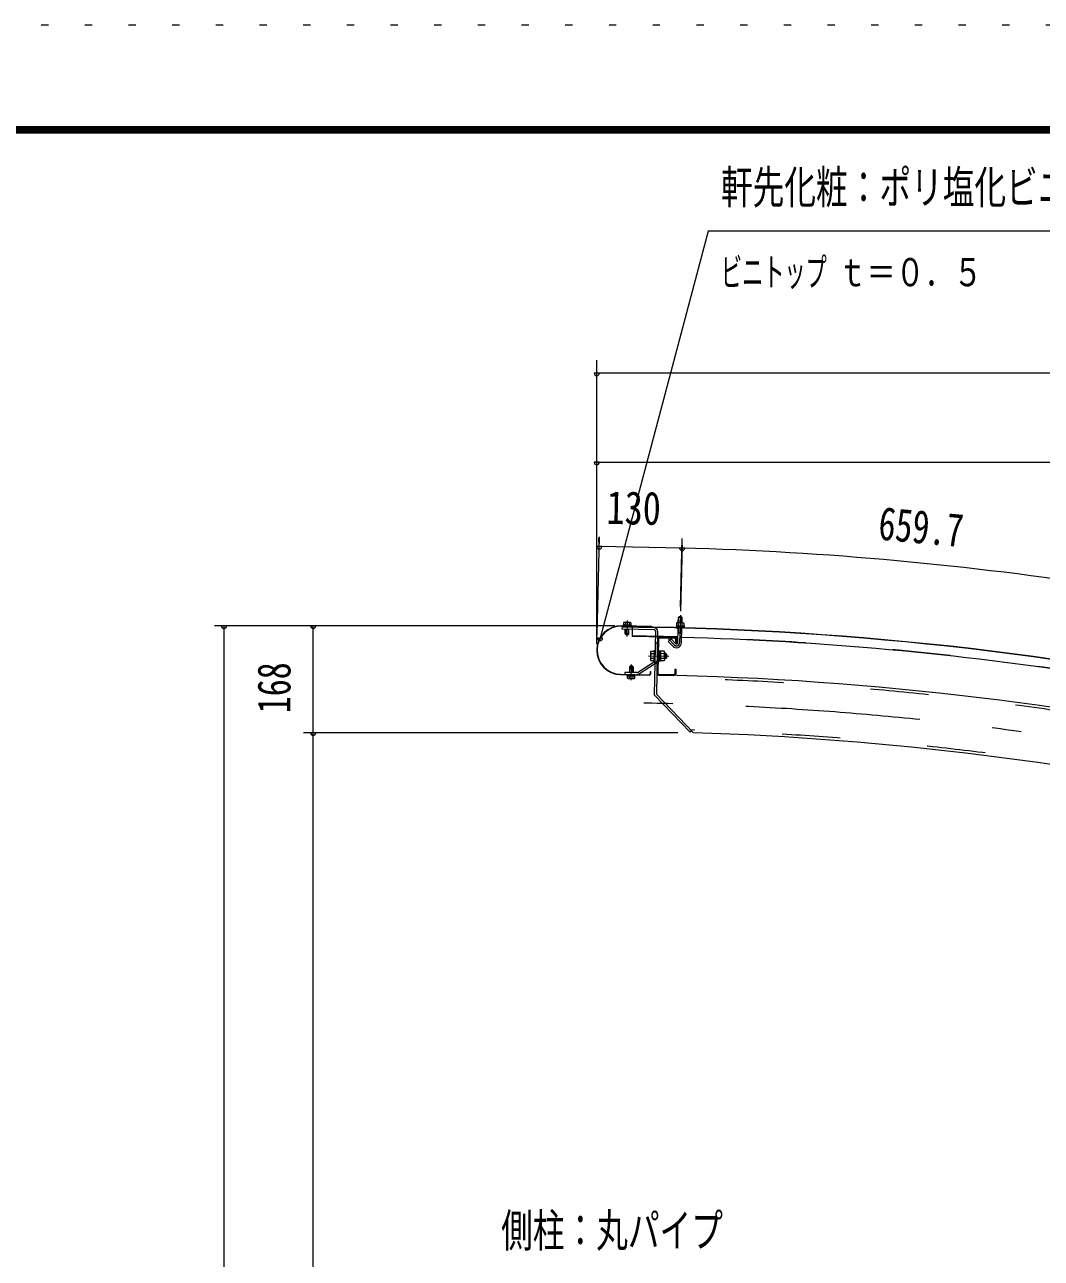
# Model space of a CAD drawing. Units: millimetres, scale not verified. Extents: x -34086 to 34091, y -14700 to 14700.
# Drawn here: x 13301 to 18886, y 7920 to 14700 of the extents above; entities that cross this region are included whole.
import ezdxf
from ezdxf.enums import TextEntityAlignment as Align

# ---------------------------------------------------------------- set-up
doc = ezdxf.new("R2010")
doc.units = ezdxf.units.MM
doc.header["$LTSCALE"] = 80
for name, pattern in [('USER2', [10, 4, -6]), ('USER3', [24, 12, -5, 2, -5]), ('USER4', [3, 0.5, -2.5])]:
    doc.linetypes.add(name, pattern=pattern)
for name, color, linetype, lineweight in [('0-6_2-02BOLD', 7, 'Continuous', 18), ('0-7_2-12HIDDEN', 3, 'USER2', 18), ('0-8_2-22CENTER', 3, 'USER3', 18), ('0-9_2-42THIN', 4, 'Continuous', 18), ('0-A_2-52DIM', 3, 'Continuous', 18), ('0-C_F-F1PAPER', 5, 'Continuous', 18), ('0-D_F-E_J_ADD', 5, 'USER4', 18)]:
    doc.layers.add(name, color=color, linetype=linetype, lineweight=lineweight)
doc.styles.add('ＭＳ ゴシック', font='')
doc.styles.get('ＭＳ ゴシック').set_extended_font_data('MS Gothic')

msp = doc.modelspace()

# ---------------------------------------------------------------- linework, layer by layer
at = {"layer": '0-6_2-02BOLD'}
for p, q in [((16579.94, 11394.39), (16743.36, 11391.12)), ((16743.39, 11392.87), (16579.98, 11396.14)), ((16588.66, 11401.57), (16588.55, 11395.97)), ((16632.4, 11400.69), (16588.66, 11401.57)), ((16599.77, 11388.39), (16599.89, 11393.99)), ((16600.67, 11413.56), (16600.43, 11401.33)), ((16620.88, 11413.16), (16620.63, 11400.93)), ((16620.77, 11387.97), (16620.88, 11393.57)), ((16627.96, 11414.78), (16630.98, 11412.96)), ((16630.98, 11412.96), (16630.74, 11400.73)), ((16632.4, 11400.69), (16632.29, 11395.09)), ((16638.33, 11390.58), (16637.68, 11338.08)), ((16743.39, 11392.87), (16743.36, 11391.12)), ((16879.2, 11396.89), (16922.94, 11395.71)), ((16880.73, 11391.6), (16880.58, 11386)), ((16884.39, 11414.25), (16918.68, 11413.33)), ((16891.39, 11412.3), (16890.97, 11396.57)), ((16891.04, 11414.07), (16891.81, 11442.59)), ((16895.4, 11445.99), (16891.81, 11442.59)), ((16912.8, 11442.02), (16891.81, 11442.59)), ((16909.39, 11445.61), (16895.4, 11445.99)), ((16912.8, 11442.02), (16909.39, 11445.61)), ((16911.59, 11411.76), (16911.17, 11396.03)), ((16912.04, 11413.51), (16912.8, 11442.02)), ((16918.68, 11413.33), (16921.69, 11411.49)), ((16921.13, 11390.51), (16920.98, 11384.91)), ((16921.69, 11411.49), (16921.27, 11395.75)), ((16922.94, 11395.71), (16922.79, 11390.46)), ((16582.28, 11388.74), (16582.06, 11377.54)), ((16759.82, 11373.99), (16582.06, 11377.54)), ((16760.04, 11385.19), (16582.28, 11388.74)), ((16599.06, 11352.35), (16599.55, 11377.2)), ((16602.49, 11348.78), (16599.06, 11352.35)), ((16620.05, 11351.93), (16599.06, 11352.35)), ((16602.49, 11348.78), (16616.48, 11348.5)), ((16620.05, 11351.93), (16616.48, 11348.5)), ((16620.05, 11351.93), (16620.55, 11376.77)), ((16766.68, 11366.85), (16759.67, 11016.48)), ((16777.88, 11366.62), (16770.96, 11020.89)), ((16782.63, 11324.52), (16778.88, 11136.96)), ((16788.35, 11330.01), (16870.93, 11328.36)), ((16788.46, 11335.61), (16871.04, 11333.95)), ((16851.92, 11324.2), (16836.67, 11309.75)), ((16876, 11298.79), (16851.92, 11324.2)), ((16876.42, 11322.65), (16875.94, 11298.85)), ((16880.58, 11386), (16920.98, 11384.91)), ((16882.01, 11322.53), (16881.54, 11298.74)), ((16888.07, 11303.43), (16890.23, 11383.98)), ((16889.54, 11358.19), (16910.54, 11357.62)), ((16909.07, 11302.87), (16911.23, 11383.42)), ((16758.96, 11260.94), (16764.56, 11260.82)), ((16776.56, 11300.84), (16765.36, 11301.07)), ((16786.96, 11260.38), (16781.35, 11260.48)), ((16786.96, 11260.38), (16785.76, 11200.88)), ((16786.91, 11257.92), (16793.9, 11257.78)), ((16793.9, 11257.78), (16792.81, 11203.19)), ((16860.75, 11284.35), (16836.67, 11309.75)), ((16875.94, 11298.85), (16881.54, 11298.74)), ((16666.7, 11140.38), (16760.23, 11200.06)), ((16672.72, 11130.94), (16766.25, 11190.62)), ((16739.56, 11253.62), (16738.68, 11209.53)), ((16738.68, 11209.53), (16741.03, 11205.26)), ((16741.03, 11205.26), (16757.84, 11204.93)), ((16741.29, 11218.39), (16758.1, 11218.06)), ((16741.82, 11244.66), (16758.63, 11244.32)), ((16785.76, 11200.88), (16780.17, 11201)), ((16785.81, 11203.33), (16792.81, 11203.19)), ((16793.35, 11230.49), (16786.22, 11223.63)), ((16786.36, 11230.63), (16793.5, 11237.49)), ((16813.14, 11203.81), (16792.84, 11204.22)), ((16813.4, 11216.95), (16793.09, 11217.36)), ((16813.93, 11243.21), (16793.62, 11243.62)), ((16815.66, 11207.99), (16813.14, 11203.81)), ((16816.55, 11252.08), (16815.66, 11207.99)), ((16823.38, 11243.89), (16816.38, 11244.03)), ((16828.17, 11221.04), (16822.82, 11215.9)), ((16823.38, 11243.89), (16828.52, 11238.54)), ((16828.17, 11221.04), (16828.52, 11238.54)), ((16574.62, 11128.1), (16732.78, 11124.93)), ((16574.65, 11129.84), (16732.82, 11126.68)), ((16611.07, 11121.76), (16611.18, 11127.36)), ((16622.59, 11109.3), (16622.84, 11121.53)), ((16623.42, 11170.52), (16622.81, 11140.08)), ((16623.43, 11170.52), (16626.99, 11173.95)), ((16623.43, 11170.52), (16644.42, 11170.1)), ((16640.99, 11173.67), (16626.99, 11173.95)), ((16640.99, 11173.67), (16644.42, 11170.1)), ((16642.8, 11108.89), (16643.04, 11121.12)), ((16644.42, 11170.1), (16643.81, 11139.66)), ((16652.9, 11108.69), (16653.15, 11120.92)), ((16736.7, 11145.86), (16736.39, 11130.11)), ((16736.7, 11145.86), (16738.45, 11145.82)), ((16738.45, 11145.82), (16738.14, 11130.08)), ((16784.26, 11125.65), (16866.84, 11123.99)), ((16784.37, 11131.25), (16866.95, 11129.59)), ((16873.14, 11158.88), (16872.66, 11135.08)), ((16873.14, 11158.88), (16878.74, 11158.77)), ((16878.74, 11158.77), (16878.26, 11134.97)), ((16615.51, 11107.67), (16649.8, 11106.98)), ((16649.8, 11106.98), (16652.9, 11108.69)), ((16974.85, 10808.68), (16770.96, 11020.89))]:
    msp.add_line(p, q, dxfattribs=at)
for points in [[(16627.96, 11414.78), (16593.67, 11415.47), (16590.57, 11413.76), (16590.33, 11401.54)], [(16879.2, 11396.89), (16879.06, 11391.64), (16922.79, 11390.46)], [(16884.39, 11414.25), (16881.29, 11412.57), (16880.87, 11396.84)], [(16739.56, 11253.62), (16742.08, 11257.79), (16758.89, 11257.45)], [(16758.96, 11260.94), (16757.77, 11201.44), (16763.37, 11201.34)], [(16816.55, 11252.08), (16814.19, 11256.34), (16793.88, 11256.75)], [(16823.38, 11243.89), (16822.82, 11215.9), (16815.82, 11216.04)], [(16662.8, 11139.28), (16598.32, 11140.57), (16598.1, 11129.37)], [(16611.07, 11121.76), (16654.81, 11120.89), (16654.92, 11126.49)], [(16615.51, 11107.67), (16612.49, 11109.5), (16612.74, 11121.73)], [(16964.95, 10818.98), (16956.87, 10811.22), (16759.67, 11016.48)]]:
    msp.add_lwpolyline(points, dxfattribs=at)
for centre, radius, start, end in [((16577.3, 11262.12), 134.05, 88.854, 268.854), ((16577.3, 11262.12), 132.3, 88.854, 268.854), ((16595.5, 11407.32), 8.11, 50.30775, 88.854), ((16610.22, 11385.35), 29.79, 69.02267, 108.68311), ((16625.8, 11406.71), 8.11, 88.854, 127.38544), ((16419.94, -6526.52), 17918.42, 65.66528, 89.30167), ((16886.17, 11406.09), 8.11, 49.93085, 88.46228), ((16900.74, 11384.02), 29.79, 68.63316, 108.29361), ((16916.47, 11405.28), 8.11, 88.46228, 127.00851), ((16419.94, -6526.52), 17865.92, 88.49597, 89.30167), ((16419.94, -6526.52), 17916.67, 65.66528, 89.30167), ((16759.68, 11366.99), 7, 358.854, 88.854), ((16759.68, 11366.99), 18.2, 358.854, 88.854), ((16788.23, 11324.41), 11.2, 88.854, 178.854), ((16788.23, 11324.41), 5.6, 88.854, 178.854), ((16870.82, 11322.76), 5.6, 358.854, 88.854), ((16870.82, 11322.76), 11.2, 358.854, 88.854), ((16419.94, -6526.52), 17865.92, 81.1133, 88.42862), ((16881.07, 11303.61), 28, 223.46228, 358.48836), ((16881.07, 11303.61), 7, 223.46228, 358.51442), ((16748.79, 11211.67), 10.07, 138.12717, 178.854), ((16775.72, 11230.84), 36.61, 157.82858, 199.87939), ((16749.57, 11251.07), 10.07, 178.854, 219.58083), ((16756.46, 11205.96), 7, 302.54407, 358.854), ((16756.46, 11205.96), 18.2, 302.54407, 358.854), ((16779.5, 11230.77), 36.61, 337.82858, 19.87941), ((16805.64, 11210.54), 10.07, 358.854, 39.58083), ((16806.44, 11249.93), 10.07, 318.12717, 358.854), ((16662.93, 11146.28), 18.2, 268.854, 302.54407), ((16662.93, 11146.28), 7, 268.854, 302.54407), ((16732.89, 11130.18), 5.25, 268.854, 358.854), ((16732.89, 11130.18), 3.5, 268.854, 358.854), ((16419.94, -6526.52), 17655.92, 65.80466, 88.854), ((16784.48, 11136.85), 11.2, 178.854, 268.854), ((16784.48, 11136.85), 5.6, 178.854, 268.854), ((16867.06, 11135.19), 11.2, 268.854, 358.854), ((16867.06, 11135.19), 5.6, 268.854, 358.854), ((16617.67, 11115.74), 8.11, 268.854, 307.38544), ((16633.25, 11137.11), 29.79, 249.02267, 288.68311), ((16647.97, 11115.13), 8.11, 230.30775, 268.854), ((16419.94, -6526.52), 17344.08, 67.05199, 88.16655)]:
    msp.add_arc(centre, radius, start, end, dxfattribs=at)
at = {"layer": '0-7_2-12HIDDEN'}
for radius, start, end in [(17867.67, 88.49596, 89.30167), (17867.67, 81.1133, 88.42862), (17641.22, 65.80389, 88.854), (17358.77, 67.01984, 88.21622)]:
    msp.add_arc((16419.94, -6526.52), radius, start, end, dxfattribs=at)
at = {"layer": '0-8_2-22CENTER'}
for p, q in [((16611.02, 11425.63), (16609.27, 11338.14)), ((16902.66, 11455.43), (16898.57, 11303.14)), ((16837.08, 11324.6), (16868.37, 11291.57)), ((16728.62, 11231.78), (16838.85, 11229.58)), ((16632.45, 11096.83), (16634.2, 11184.31))]:
    msp.add_line(p, q, dxfattribs=at)
for centre, radius, start, end in [((16881.07, 11303.61), 17.5, 223.4623, 358.4623), ((16419.94, -6526.52), 17500, 65.24121, 90)]:
    msp.add_arc(centre, radius, start, end, dxfattribs=at)
at = {"layer": '0-9_2-42THIN'}
for p, q in [((16602.69, 11393.93), (16602.58, 11388.34)), ((16618.09, 11393.63), (16617.97, 11388.03)), ((16893.84, 11413.99), (16894.68, 11445.31)), ((16909.23, 11413.59), (16910.08, 11444.89)), ((16602.35, 11377.14), (16601.8, 11349.5)), ((16617.75, 11376.83), (16617.2, 11349.19)), ((16907.73, 11357.7), (16908.43, 11383.49)), ((16910.4, 11352.77), (16907.73, 11357.7)), ((16815.89, 11219.54), (16826.39, 11219.33)), ((16816.31, 11240.53), (16826.81, 11240.32)), ((16625.61, 11140.03), (16626.28, 11173.27)), ((16641.01, 11139.72), (16641.68, 11172.96))]:
    msp.add_line(p, q, dxfattribs=at)
msp.add_lwpolyline([(16889.41, 11353.34), (16892.34, 11358.11), (16893.04, 11383.91)], dxfattribs=at)
at = {"layer": '0-A_2-52DIM'}
for p, q in [((17055.75, 13565.9), (16461.63, 11329.15)), ((20695.74, 13565.9), (17055.75, 13565.9)), ((16443.25, 11297.12), (16443.25, 12855.45)), ((16457.25, 12785.45), (16429.25, 12785.45)), ((31388.25, 12785.45), (16443.25, 12785.45)), ((16457.25, 12295.45), (16429.25, 12295.45)), ((16443.25, 12295.45), (31388.25, 12295.45)), ((16444.91, 11346.56), (16458.06, 11885.14)), ((16457.01, 11832.65), (16455.56, 11878.94)), ((16903.69, 11499.87), (16913.58, 11876.02)), ((16471.01, 11832.65), (16443.01, 11832.65)), ((16912.54, 11823.53), (16457.01, 11832.65)), ((16926.54, 11823.53), (16898.54, 11823.53)), ((16912.98, 11840.02), (16903.21, 11475.94)), ((16542.29, 11395.9), (14343.25, 11395.9)), ((14409.75, 11395.9), (14381.75, 11395.9)), ((14395.75, 11395.9), (14395.75, -1470.1)), ((14899.75, 11395.9), (14871.75, 11395.9)), ((14885.75, -917.1), (14885.75, 11395.9)), ((16475.63, 11329.15), (16447.63, 11329.15)), ((16888.97, 10807.9), (14833.25, 10807.9)), ((14899.75, 10807.9), (14871.75, 10807.9))]:
    msp.add_line(p, q, dxfattribs=at)
for centre, radius, start, end in [((16443.25, 12785.45), 14, 180, 0), ((16443.25, 12295.45), 14, 180, 0), ((16457.01, 11832.65), 14, 180, 0), ((16912.54, 11823.53), 14, 180, 0), ((16419.91, -6526.63), 18356.77, 81.07959, 88.46222), ((14395.75, 11395.9), 14, 180, 0), ((14885.75, 11395.9), 14, 180, 0), ((16461.63, 11329.15), 14, 180, 0), ((14885.75, 10807.9), 14, 180, 0)]:
    msp.add_arc(centre, radius, start, end, dxfattribs=at)
at = {"layer": '0-C_F-F1PAPER'}
for p, q in [((-6789.13, 14140), (33390.86, 14140)), ((-6785.63, 14136.5), (33387.36, 14136.5)), ((-6782.13, 14133), (33383.86, 14133)), ((-6778.63, 14129.5), (33380.36, 14129.5)), ((-6775.13, 14126), (33376.86, 14126)), ((-6771.63, 14122.5), (33373.36, 14122.5)), ((-6768.13, 14119), (33369.86, 14119)), ((-6764.63, 14115.5), (33366.37, 14115.5)), ((-6761.13, 14112), (33362.86, 14112)), ((-6757.63, 14108.5), (33359.36, 14108.5)), ((-6754.13, 14105), (33355.86, 14105))]:
    msp.add_line(p, q, dxfattribs=at)
at = {"layer": '0-D_F-E_J_ADD'}
msp.add_lwpolyline([(-7489.13, -14700), (-7489.13, 14700), (34090.87, 14700)], dxfattribs=at)

# ---------------------------------------------------------------- texts
at = {"layer": '0-A_2-52DIM', "color": 7, "style": 'ＭＳ ゴシック'}
for s, height, width, p in [('軒先化粧：ポリ塩化ビニル被覆金属板', 182.3, 0.7, (17125.75, 13660.77)), ('ビニトップ ', 155, 0.55, (17125.75, 13215.91)), ('ｔ＝０．５', 155, 0.75, (17768.73, 13215.91)), ('側柱：丸パイプ', 182.3, 0.7, (15918.25, 7927.77))]:
    msp.add_text(s, height=height, dxfattribs=dict(at, width=width)).set_placement(p, align=Align.BOTTOM_LEFT)
for s, rotation, width, p in [('130', 358.854, 0.8, (16495.23, 11901.9)), ('659.7', 354.771, 0.75, (17980.26, 11816.78)), ('168', 90, 0.75, (14815.75, 10916.42))]:
    msp.add_text(s, height=182.3, rotation=rotation, dxfattribs=dict(at, width=width)).set_placement(p, align=Align.BOTTOM_LEFT)

doc.saveas('drawing.dxf')
